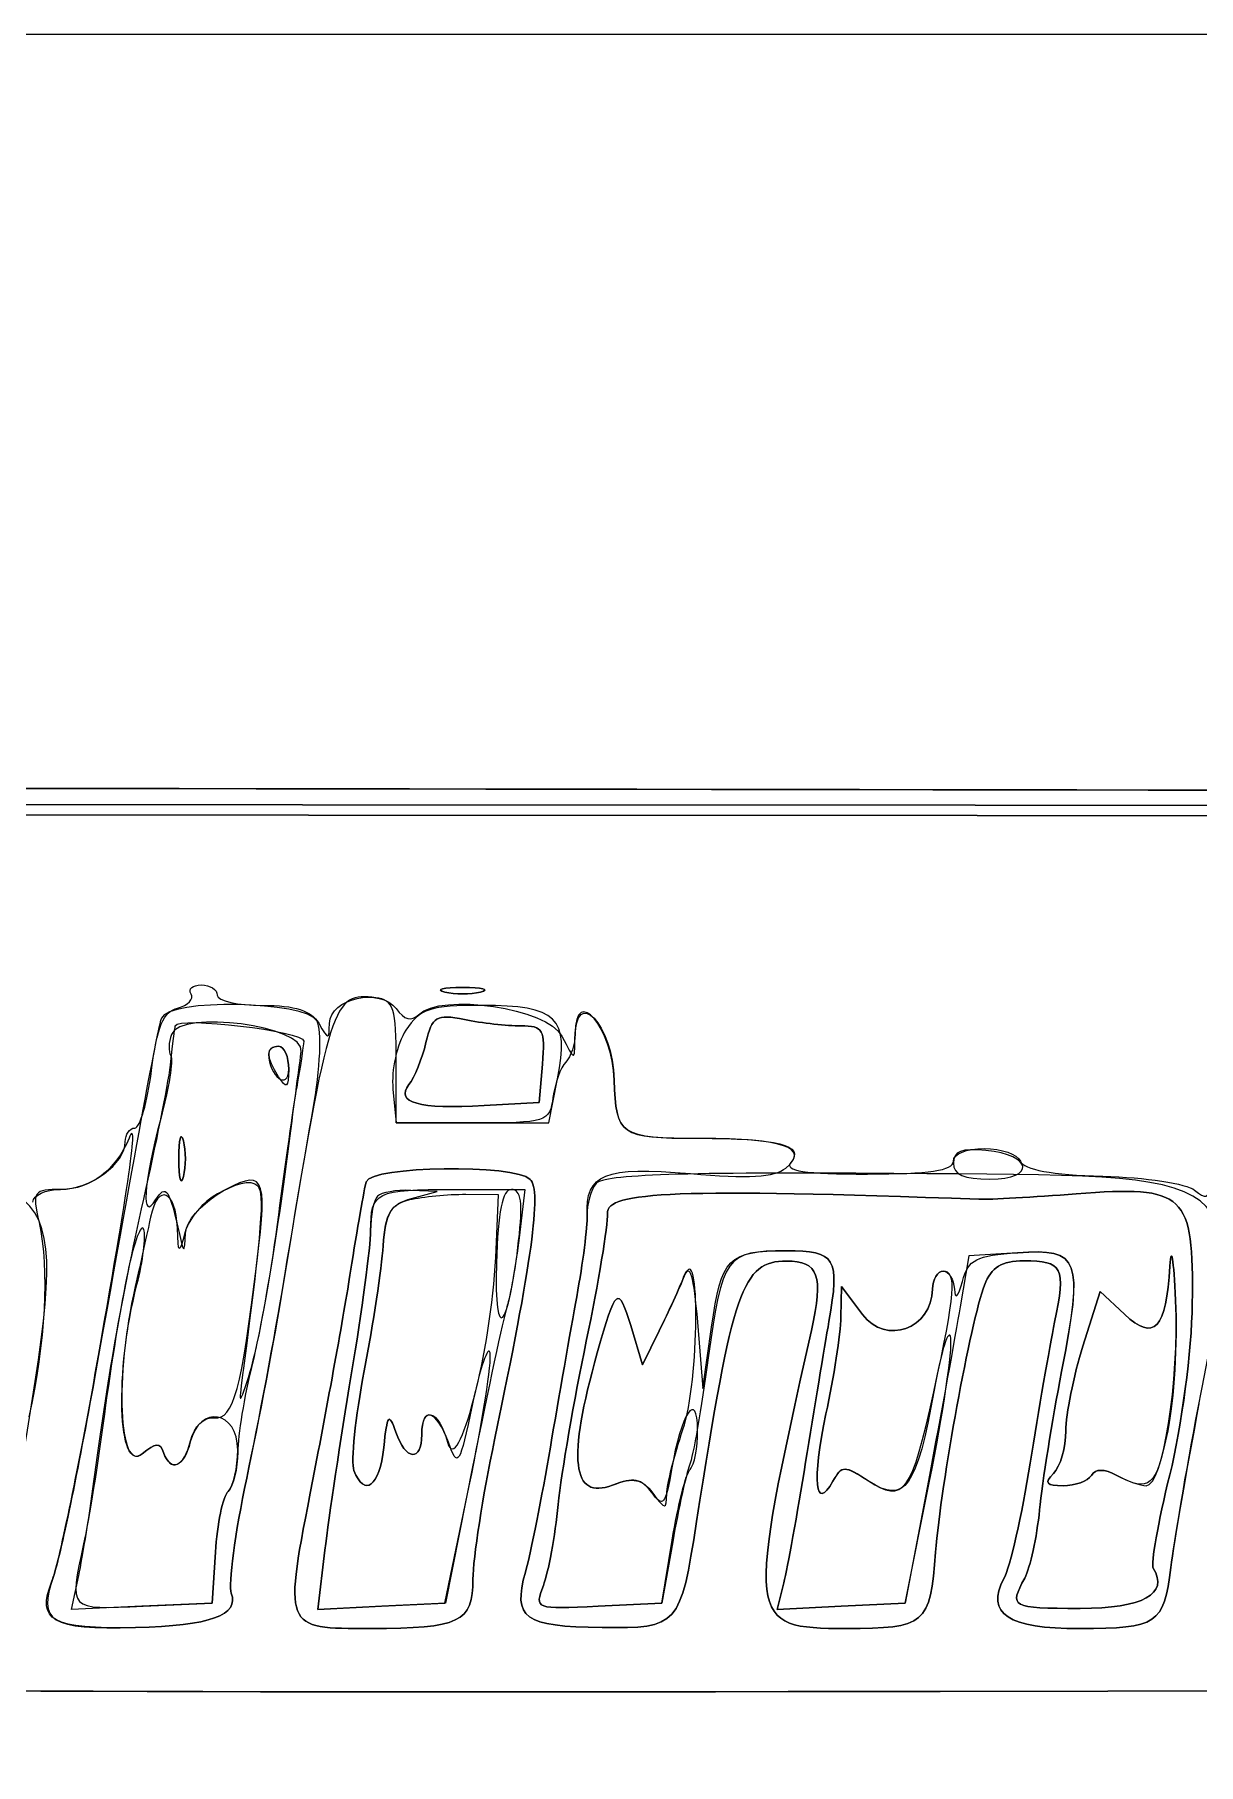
# Model space of a CAD drawing. Extents: x -50 to 355, y 0 to 300.
# Drawn here: x 158 to 192.2, y 248.9 to 299.6 of the extents above; entities that cross this region are included whole.
import ezdxf

# ---------------------------------------------------------------- set-up
doc = ezdxf.new("R2010")
doc.units = 0
doc.layers.get('0').update_dxf_attribs({"linetype": 'CONTINUOUS'})

msp = doc.modelspace()

# ---------------------------------------------------------------- linework, layer by layer
at = {"color": 7}
msp.add_lwpolyline([(-4.631827, 149.643706), (-4.631827, -0.356294), (145.368173, -0.356294), (295.368173, -0.356294), (295.368173, 149.643706), (295.368173, 299.643706), (145.368173, 299.643706), (-4.631827, 299.643706)], close=True, dxfattribs=at)
for points in [[(246.054172, 276.259456), (244.818173, 276.993706), (146.118173, 277.038706)], [(146.118173, 277.038706), (244.818173, 276.993706), (246.054173, 276.259456)], [(146.418172, 276.735706), (244.518172, 276.693706), (245.831423, 275.938456)], [(245.831422, 275.938456), (244.518172, 276.693706), (146.418173, 276.735706)], [(170.868172, 267.693706), (168.618172, 267.693706), (168.618172, 269.493706)], [(172.911173, 269.418706), (172.818173, 268.293706), (171.204173, 268.201456)], [(171.204173, 268.201456), (172.818173, 268.293706), (172.911173, 269.418706)], [(168.522922, 268.689706), (168.618173, 267.693706), (170.858423, 267.693706), (173.099423, 267.693706), (173.355172, 268.987456)], [(169.068173, 265.476706), (169.818173, 265.683706), (169.043423, 265.713706)], [(170.328922, 265.743706), (172.390672, 265.743706), (172.222672, 264.318706)], [(171.537923, 263.744206), (171.618173, 265.587706), (170.661173, 265.590706)], [(186.846173, 263.885206), (185.418173, 263.793706), (185.166923, 262.293706)], [(182.300423, 262.071706), (181.686923, 262.893706), (181.667422, 261.993706)], [(181.667422, 261.993706), (181.686923, 262.893706), (182.300423, 262.071706)], [(188.772922, 261.143206), (189.278422, 262.745206), (189.988673, 262.076956)], [(189.988673, 262.076956), (189.278423, 262.745206), (188.772923, 261.143206)], [(176.337173, 261.592456), (175.845172, 260.590456), (175.499422, 261.742456)], [(175.499423, 261.742456), (175.845173, 260.590456), (176.337173, 261.592456)], [(177.458422, 261.843706), (177.620423, 259.893706), (177.874673, 261.693706)], [(170.871173, 257.643706), (170.063423, 253.593706), (168.192172, 253.503706), (166.320922, 253.413706), (166.525672, 255.153706)], [(166.525672, 255.153706), (166.320922, 253.413706), (168.184673, 253.503706), (170.048423, 253.593706), (170.761673, 257.043706)], [(184.235423, 257.193706), (183.554423, 253.593706), (181.674923, 253.503706), (179.795423, 253.412956), (179.991923, 254.194456)], [(179.991923, 254.194456), (179.795423, 253.412956), (181.672673, 253.503706), (183.550673, 253.593706), (184.272173, 257.179456)], [(174.545423, 253.504456), (176.418173, 253.593706), (176.718173, 255.447706)], [(163.311172, 255.093706), (163.218173, 253.593706), (161.152672, 253.503706), (159.087173, 253.414456), (159.300173, 254.403706)], [(161.193172, 253.505206), (163.218172, 253.593706), (163.311172, 255.093706)], [(176.732423, 255.393706), (176.418173, 253.593706), (174.545423, 253.504456)], [(184.578172, 251.006206), (199.338922, 251.031706), (199.551922, 252.162706)], [(199.551922, 252.162706), (199.338922, 251.031706), (184.578172, 251.006206)]]:
    msp.add_lwpolyline(points, dxfattribs=at)
for points in [[(47.568172, 277.498456), (48.908423, 277.668706), (243.580672, 277.466956), (244.824173, 277.294456)], [(244.824173, 277.294456), (243.580672, 277.466956), (48.908423, 277.668706), (47.568172, 277.498456)], [(162.597172, 271.477456), (162.506422, 271.623706), (162.642922, 271.743706), (162.900172, 271.743706)], [(162.900172, 271.743706), (163.157422, 271.743706), (163.368172, 271.608706), (163.368172, 271.443706)], [(166.659172, 270.612706), (166.671922, 271.352206), (168.152422, 271.681456), (168.615172, 271.048456)], [(173.863672, 270.168706), (173.874172, 271.743706), (174.969922, 270.589456), (175.017922, 268.953706)], [(175.017922, 268.953706), (174.972922, 270.485206), (173.868172, 271.781956), (173.868172, 270.303706)], [(166.295422, 270.684706), (165.963172, 271.278706), (161.918422, 271.352956), (161.725672, 270.768706)], [(162.204172, 271.066456), (162.510922, 271.146706), (162.687172, 271.331206), (162.597172, 271.477456)], [(163.368172, 271.443706), (163.368172, 271.278706), (163.968922, 271.143706), (164.703172, 271.143706)], [(168.018172, 271.370206), (166.745422, 271.532956), (166.665172, 271.285456), (165.294172, 262.893706)], [(168.618172, 269.493706), (168.618172, 271.067956), (168.543172, 271.303456), (168.018172, 271.370206)], [(169.275172, 270.870706), (169.932172, 271.527706), (173.069422, 271.060456), (173.481172, 270.243706)], [(170.568172, 271.673956), (169.990672, 271.673956), (169.754422, 271.612456), (170.043172, 271.536706)], [(170.043172, 271.536706), (169.754422, 271.612456), (169.990672, 271.673956), (170.568172, 271.673956)], [(170.043172, 271.536706), (170.331922, 271.461706), (170.804422, 271.461706), (171.093172, 271.536706)], [(171.093172, 271.536706), (170.804422, 271.461706), (170.331922, 271.461706), (170.043172, 271.536706)], [(171.093172, 271.536706), (171.381922, 271.612456), (171.145672, 271.673956), (170.568172, 271.673956)], [(170.568172, 271.673956), (171.145672, 271.673956), (171.381922, 271.612456), (171.093172, 271.536706)], [(161.725672, 270.768706), (161.589922, 270.358456), (161.072422, 267.563956), (159.765172, 260.193706)], [(161.436172, 269.231956), (161.596672, 270.517456), (161.779672, 270.955456), (162.204172, 271.066456)], [(165.832673, 269.793706), (165.939922, 270.548206), (162.300922, 271.023706), (162.020422, 270.291706)], [(162.135173, 270.543706), (162.198923, 270.833956), (165.918173, 270.389956), (165.902423, 270.093706)], [(164.703172, 271.143706), (165.657922, 271.143706), (166.125172, 270.994456), (166.344172, 270.618706)], [(166.170172, 268.059706), (166.392922, 269.319706), (166.444672, 270.417706), (166.295422, 270.684706)], [(168.615172, 271.048456), (168.855922, 270.719956), (169.067422, 270.662956), (169.275172, 270.870706)], [(171.138172, 271.143706), (169.609672, 271.143706), (169.320173, 271.049206), (168.904673, 270.414706)], [(169.491173, 270.053206), (169.676423, 270.826456), (169.789672, 270.894706), (170.619923, 270.728206)], [(170.619922, 270.728206), (169.789672, 270.894706), (169.676423, 270.826456), (169.491173, 270.053206)], [(172.273672, 270.543706), (171.871672, 270.543706), (171.127673, 270.626956), (170.619922, 270.728206)], [(170.619923, 270.728206), (171.127673, 270.626956), (171.871673, 270.543706), (172.273673, 270.543706)], [(173.355172, 268.987456), (173.709173, 270.778456), (173.333422, 271.143706), (171.138172, 271.143706)], [(162.020422, 270.291706), (161.935673, 270.070456), (161.928173, 269.789956), (162.003173, 269.667706)], [(162.007673, 269.493706), (162.059423, 269.988706), (162.117173, 270.461206), (162.135173, 270.543706)], [(166.344172, 270.618706), (166.632172, 270.124456), (166.650172, 270.124456), (166.659172, 270.612706)], [(168.904672, 270.414706), (168.636922, 270.006706), (168.468922, 269.248456), (168.522922, 268.689706)], [(172.911173, 269.418706), (172.995172, 270.436456), (172.934422, 270.543706), (172.273672, 270.543706)], [(172.273673, 270.543706), (172.934423, 270.543706), (172.995173, 270.436456), (172.911173, 269.418706)], [(173.481172, 270.243706), (173.851672, 269.509456), (173.859172, 269.507956), (173.863672, 270.168706)], [(173.868172, 270.303706), (173.868172, 270.006706), (173.744422, 269.635456), (173.593672, 269.478706)], [(162.003173, 269.667706), (162.078922, 269.545456), (161.946172, 268.713706), (161.707673, 267.819706)], [(165.168173, 269.043706), (164.792422, 269.625706), (164.792422, 269.943706), (165.168173, 269.943706)], [(165.168173, 269.943706), (165.003173, 269.943706), (164.870423, 269.842456), (164.872673, 269.718706)], [(164.872673, 269.718706), (164.886172, 269.060956), (165.459173, 268.624456), (165.463673, 269.268706)], [(165.463673, 269.268706), (165.465922, 269.639956), (165.333172, 269.943706), (165.168173, 269.943706)], [(165.168173, 269.943706), (165.333172, 269.943706), (165.465922, 269.639956), (165.463673, 269.268706)], [(165.477922, 267.093706), (165.625672, 268.248706), (165.785422, 269.463706), (165.832673, 269.793706)], [(165.902423, 270.093706), (165.894173, 269.928706), (165.801922, 269.321206), (165.697673, 268.743706)], [(168.993173, 268.822456), (169.153673, 269.026456), (169.377923, 269.580706), (169.491173, 270.053206)], [(169.491173, 270.053206), (169.377923, 269.580706), (169.153673, 269.026456), (168.993173, 268.822456)], [(160.946422, 267.543706), (161.099422, 267.543706), (161.319922, 268.303456), (161.436172, 269.231956)], [(161.273423, 265.743706), (161.625173, 267.311206), (161.955173, 268.998706), (162.007673, 269.493706)], [(165.463673, 269.268706), (165.459923, 268.722706), (165.403673, 268.679956), (165.168173, 269.043706)], [(173.593672, 269.478706), (173.442172, 269.321956), (173.273422, 268.856206), (173.218672, 268.443706)], [(165.697673, 268.743706), (165.594173, 268.166206), (165.352672, 266.478706), (165.161423, 264.993706)], [(168.993173, 268.822456), (168.573922, 268.289956), (169.278923, 268.091956), (171.204173, 268.201456)], [(171.204173, 268.201456), (169.278923, 268.091956), (168.573923, 268.289956), (168.993173, 268.822456)], [(177.561172, 267.239206), (175.174672, 267.244456), (175.065172, 267.317956), (175.017922, 268.953706)], [(175.017922, 268.953706), (175.065172, 267.323956), (175.179922, 267.243706), (177.461422, 267.243706)], [(173.218672, 268.443706), (173.121922, 267.719206), (173.041672, 267.693706), (170.868172, 267.693706)], [(159.787672, 260.343706), (160.794922, 266.037706), (161.068672, 267.945706), (160.776922, 267.243706)], [(161.707673, 267.819706), (161.195423, 265.893706), (161.122672, 264.749206), (161.556922, 265.435456)], [(165.321172, 263.043706), (165.577672, 264.611206), (165.960172, 266.868706), (166.170172, 268.059706)], [(158.769922, 265.743706), (159.642922, 265.743706), (160.668172, 266.498206), (160.668172, 267.140206)], [(160.776922, 267.243706), (160.387672, 266.306206), (159.645172, 265.743706), (158.797672, 265.743706)], [(160.668172, 267.140206), (160.668172, 267.362206), (160.793422, 267.543706), (160.946422, 267.543706)], [(162.375173, 267.168706), (162.299422, 267.457456), (162.237923, 267.221206), (162.237923, 266.643706)], [(162.237923, 266.643706), (162.237923, 267.221206), (162.299422, 267.457456), (162.375173, 267.168706)], [(162.375173, 266.118706), (162.450173, 266.407456), (162.450173, 266.879956), (162.375173, 267.168706)], [(162.375173, 267.168706), (162.450173, 266.879956), (162.450173, 266.407456), (162.375173, 266.118706)], [(177.461422, 267.243706), (179.824672, 267.243706), (180.618922, 267.037456), (180.202672, 266.533456)], [(180.049672, 266.369956), (180.765172, 266.963956), (179.991172, 267.233956), (177.561172, 267.239206)], [(162.237923, 266.643706), (162.237923, 266.066206), (162.299422, 265.829956), (162.375173, 266.118706)], [(162.375173, 266.118706), (162.299422, 265.829956), (162.237923, 266.066206), (162.237923, 266.643706)], [(164.273422, 260.193706), (164.596673, 261.179206), (165.060172, 263.830456), (165.477922, 267.093706)], [(184.968172, 266.568706), (184.968172, 266.786206), (185.349922, 266.943706), (185.877922, 266.943706)], [(185.919923, 266.887456), (185.216423, 266.957206), (184.968173, 266.858956), (184.968173, 266.512456)], [(185.877922, 266.943706), (186.377422, 266.943706), (186.852922, 266.774956), (186.934672, 266.568706)], [(186.042923, 266.043706), (187.398923, 266.043706), (187.295423, 266.751706), (185.919923, 266.887456)], [(157.529422, 257.043706), (159.039922, 266.350456), (159.225172, 266.056456), (151.768672, 266.189206)], [(162.433673, 264.461206), (162.471172, 265.181206), (164.168422, 266.287456), (164.556173, 265.844206)], [(164.535173, 263.643706), (164.848673, 266.222206), (164.757173, 266.375956), (163.369673, 265.608706)], [(172.554172, 266.037706), (172.098172, 266.493706), (167.875672, 266.432956), (167.739172, 265.968706)], [(167.739173, 265.968706), (167.875673, 266.432956), (172.098173, 266.493706), (172.554172, 266.037706)], [(174.220672, 264.980206), (174.169672, 266.197456), (174.731422, 266.424706), (177.249922, 266.204956)], [(183.221422, 266.207956), (177.052672, 266.254456), (174.702922, 266.176456), (174.489172, 265.918456)], [(177.249922, 266.204956), (178.939672, 266.057206), (179.729422, 266.103706), (180.049672, 266.369956)], [(180.202672, 266.533456), (179.996422, 266.285206), (180.599422, 266.193706), (182.445172, 266.193706)], [(182.445172, 266.193706), (184.263922, 266.193706), (184.968922, 266.298706), (184.968172, 266.568706)], [(192.143422, 259.276456), (193.509172, 266.453956), (193.929172, 266.127706), (183.221422, 266.207956)], [(184.968173, 266.512456), (184.968173, 266.174956), (185.268173, 266.043706), (186.042923, 266.043706)], [(186.934672, 266.568706), (187.030672, 266.322706), (187.865422, 266.171956), (189.354922, 266.130706)], [(189.354922, 266.130706), (190.605172, 266.096206), (191.817172, 265.910956), (192.048172, 265.718956)], [(158.797672, 265.743706), (157.963672, 265.743706), (157.931422, 265.695706), (158.136922, 264.768706)], [(157.959172, 265.368706), (157.964422, 265.574956), (158.328922, 265.743706), (158.769922, 265.743706)], [(159.776423, 257.371456), (160.185173, 260.443456), (160.579673, 262.648456), (161.273423, 265.743706)], [(162.198172, 264.600706), (162.156173, 265.721956), (161.622923, 265.945456), (161.409923, 264.930706)], [(161.556922, 265.435456), (161.859922, 265.914706), (161.962672, 265.763206), (162.265672, 264.393706)], [(163.369673, 265.608706), (162.958673, 265.380706), (162.533423, 264.878956), (162.424673, 264.494206)], [(164.556173, 265.844206), (164.752672, 265.620706), (164.671672, 264.595456), (164.134672, 260.493706)], [(167.739172, 265.968706), (167.679172, 265.762456), (167.472172, 264.581206), (167.280172, 263.343706)], [(167.280173, 263.343706), (167.472173, 264.581206), (167.679173, 265.762456), (167.739173, 265.968706)], [(167.868172, 264.523456), (167.868172, 265.672456), (168.011422, 265.743706), (170.328922, 265.743706)], [(169.043423, 265.713706), (168.616672, 265.730206), (168.177923, 265.653706), (168.068422, 265.543456)], [(170.661173, 265.590706), (170.134673, 265.592206), (169.392173, 265.520956), (169.011172, 265.431706)], [(172.554172, 266.037706), (172.887173, 265.704706), (172.600673, 263.617456), (171.503422, 258.393706)], [(171.503422, 258.393706), (172.600672, 263.617456), (172.887172, 265.704706), (172.554172, 266.037706)], [(172.001422, 265.742206), (171.731423, 265.741456), (171.600923, 265.100206), (171.559672, 263.567206)], [(172.211423, 264.230206), (172.339673, 265.349206), (172.284922, 265.743706), (172.001422, 265.742206)], [(174.489172, 265.918456), (174.327922, 265.724956), (174.207172, 265.301956), (174.220672, 264.980206)], [(185.718172, 265.454956), (176.925172, 265.769206), (174.779422, 265.687456), (174.814672, 265.039456)], [(174.814673, 265.039456), (174.779423, 265.687456), (176.925173, 265.769206), (185.718173, 265.454956)], [(188.568173, 265.611706), (187.330672, 265.513456), (186.048172, 265.443706), (185.718172, 265.454956)], [(185.718173, 265.454956), (186.048173, 265.443706), (187.330672, 265.513456), (188.568173, 265.611706)], [(188.568173, 265.611706), (191.776673, 265.864456), (192.029423, 265.625956), (191.981423, 262.391206)], [(191.981422, 262.391206), (192.029423, 265.625956), (191.776672, 265.864456), (188.568173, 265.611706)], [(192.048172, 265.718956), (192.378922, 265.444456), (192.468172, 265.473706), (192.468172, 265.856956)], [(168.068422, 265.543456), (167.958172, 265.433956), (167.868173, 264.974956), (167.868173, 264.523456)], [(168.235672, 264.081706), (168.303922, 265.060456), (168.450173, 265.306456), (169.068173, 265.476706)], [(169.011173, 265.431706), (168.450923, 265.301206), (168.302423, 265.042456), (168.235673, 264.081706)], [(158.136922, 264.768706), (158.442172, 263.394706), (158.327422, 261.245206), (157.833172, 259.062706)], [(161.209672, 264.569956), (161.141422, 264.773956), (160.929172, 264.210706), (160.737922, 263.317456)], [(161.409923, 264.930706), (161.313173, 264.470206), (161.110673, 263.553706), (160.959923, 262.893706)], [(161.009422, 262.946206), (161.187172, 263.634706), (161.277922, 264.365206), (161.209672, 264.569956)], [(162.424673, 264.494206), (162.235673, 263.819956), (162.226673, 263.824456), (162.198172, 264.600706)], [(165.161423, 264.993706), (164.970172, 263.508706), (164.623672, 261.531706), (164.391172, 260.600206)], [(173.916172, 262.593706), (174.096922, 263.583706), (174.234172, 264.657706), (174.220672, 264.980206)], [(174.220672, 264.980206), (174.234172, 264.657706), (174.096922, 263.583706), (173.916172, 262.593706)], [(174.197423, 261.290956), (174.555923, 262.997206), (174.833423, 264.684706), (174.814673, 265.039456)], [(174.814673, 265.039456), (174.833422, 264.684706), (174.555923, 262.997206), (174.197423, 261.290956)], [(162.265672, 264.393706), (162.385672, 263.851456), (162.402172, 263.857456), (162.433673, 264.461206)], [(167.298923, 260.298706), (167.612422, 262.171456), (167.868172, 264.072706), (167.868172, 264.523456)], [(167.868173, 264.523456), (167.868173, 264.072706), (167.612422, 262.171456), (167.298923, 260.298706)], [(167.679172, 260.418706), (167.940173, 261.779956), (168.190673, 263.428456), (168.235672, 264.081706)], [(168.235673, 264.081706), (168.190673, 263.428456), (167.940173, 261.779956), (167.679173, 260.418706)], [(171.559672, 263.567206), (171.493673, 261.149956), (171.907672, 261.569956), (172.211423, 264.230206)], [(172.222672, 264.318706), (172.129672, 263.534956), (171.969922, 262.623706), (171.867172, 262.293706)], [(177.032422, 258.689956), (177.514673, 260.111206), (177.550673, 264.395956), (177.069923, 263.193706)], [(191.491673, 262.482706), (191.434673, 263.699206), (191.358173, 264.153706), (191.322923, 263.493706)], [(191.322923, 263.493706), (191.358173, 264.153706), (191.434672, 263.699206), (191.491672, 262.482706)], [(163.284173, 259.035706), (163.843673, 258.990706), (164.072423, 259.833706), (164.535173, 263.643706)], [(170.124173, 258.318706), (170.421173, 257.212456), (171.420173, 261.048706), (171.537923, 263.744206)], [(177.063173, 263.193706), (177.227422, 263.614456), (177.345173, 263.211706), (177.458422, 261.843706)], [(180.075172, 263.639206), (178.769422, 263.630206), (178.498672, 262.844956), (177.433672, 255.993706)], [(177.433672, 255.993706), (178.498672, 262.844956), (178.769422, 263.630206), (180.075172, 263.639206)], [(180.068423, 263.939206), (178.288673, 263.932456), (178.187423, 263.794456), (177.777173, 260.793706)], [(177.874673, 261.693706), (178.164922, 263.747956), (178.345672, 263.932456), (180.068422, 263.939206)], [(180.068422, 263.939206), (181.515173, 263.944456), (181.643423, 263.731456), (181.317173, 261.862456)], [(181.317173, 261.862456), (181.643423, 263.731456), (181.515173, 263.944456), (180.068423, 263.939206)], [(180.804922, 261.604456), (181.165672, 263.212456), (181.009672, 263.645956), (180.075172, 263.639206)], [(180.075172, 263.639206), (181.009672, 263.645956), (181.165672, 263.212456), (180.804922, 261.604456)], [(185.235173, 263.043706), (185.413673, 263.689456), (185.639423, 263.806456), (186.858173, 263.885206)], [(187.042672, 263.643706), (186.384172, 263.643706), (186.083422, 263.459956), (185.883922, 262.934956)], [(185.883922, 262.934956), (186.083422, 263.459956), (186.384172, 263.643706), (187.042672, 263.643706)], [(188.144423, 260.395456), (188.788673, 263.727706), (188.685923, 264.002956), (186.846173, 263.885206)], [(186.858173, 263.885206), (188.684422, 264.003706), (188.787172, 263.723206), (188.144423, 260.395456)], [(187.941172, 261.841456), (188.271172, 263.470456), (188.184922, 263.643706), (187.042672, 263.643706)], [(187.042672, 263.643706), (188.184922, 263.643706), (188.271172, 263.470456), (187.941172, 261.841456)], [(160.737922, 263.317456), (160.547422, 262.424206), (160.239922, 260.546206), (160.055422, 259.143706)], [(167.280172, 263.343706), (167.087422, 262.106206), (166.589422, 259.353706), (166.173172, 257.227456)], [(166.173173, 257.227456), (166.589423, 259.353706), (167.087423, 262.106206), (167.280173, 263.343706)], [(177.069923, 263.193706), (176.937923, 262.863706), (176.608673, 262.142956), (176.337173, 261.592456)], [(176.337173, 261.592456), (176.608673, 262.142956), (176.934923, 262.863706), (177.063173, 263.193706)], [(184.668173, 263.343706), (184.503173, 263.343706), (184.363673, 263.107456), (184.358423, 262.818706)], [(184.358423, 262.818706), (184.363673, 263.107456), (184.503173, 263.343706), (184.668173, 263.343706)], [(184.395922, 259.802206), (185.028923, 262.712206), (185.077673, 263.343706), (184.668173, 263.343706)], [(184.668173, 263.343706), (184.833173, 263.343706), (184.981673, 263.107456), (184.998173, 262.818706)], [(191.322923, 263.493706), (191.224673, 261.648706), (190.858673, 261.260206), (189.988673, 262.076956)], [(189.988673, 262.076956), (190.858673, 261.260206), (191.224672, 261.648706), (191.322923, 263.493706)], [(161.166922, 257.981956), (160.446172, 257.386456), (160.350172, 260.399956), (161.009422, 262.946206)], [(160.959923, 262.893706), (160.352423, 260.240956), (160.471673, 257.408206), (161.166923, 257.981956)], [(164.230672, 257.262706), (164.573422, 258.874456), (165.063922, 261.476206), (165.321172, 263.043706)], [(165.294172, 262.893706), (165.051172, 261.408706), (164.572672, 258.874456), (164.230672, 257.262706)], [(173.142172, 258.171706), (173.386672, 259.613956), (173.734672, 261.603706), (173.916172, 262.593706)], [(173.916172, 262.593706), (173.734672, 261.603706), (173.386672, 259.613956), (173.142172, 258.171706)], [(175.499422, 261.742456), (175.139423, 262.942456), (175.063672, 262.880956), (174.517673, 260.943706)], [(174.517673, 260.943706), (175.063672, 262.880956), (175.139423, 262.942456), (175.499423, 261.742456)], [(184.358423, 262.818706), (184.337423, 261.647206), (182.983673, 261.155956), (182.300423, 262.071706)], [(182.300423, 262.071706), (182.983673, 261.155956), (184.337423, 261.647206), (184.358423, 262.818706)], [(185.883922, 262.934956), (185.474423, 261.858706), (184.608172, 257.122456), (184.449172, 255.093706)], [(184.449172, 255.093706), (184.608172, 257.122456), (185.474422, 261.858706), (185.883922, 262.934956)], [(184.998173, 262.818706), (185.016923, 262.488706), (185.104673, 262.571956), (185.235173, 263.043706)], [(171.867172, 262.293706), (171.763672, 261.963706), (171.315922, 259.871206), (170.871173, 257.643706)], [(185.166923, 262.293706), (185.028923, 261.468706), (184.609673, 259.173706), (184.235423, 257.193706)], [(190.626923, 257.043706), (191.115923, 257.043706), (191.603423, 260.111206), (191.491673, 262.482706)], [(191.491672, 262.482706), (191.548673, 261.266956), (191.445173, 259.545706), (191.260672, 258.657706)], [(191.981423, 262.391206), (191.961173, 260.998456), (191.668673, 258.776206), (191.320673, 257.367706)], [(191.320673, 257.367706), (191.668673, 258.776206), (191.961172, 260.998456), (191.981422, 262.391206)], [(181.818172, 252.852706), (178.902172, 252.852706), (178.882672, 253.023706), (180.804922, 261.604456)], [(180.804922, 261.604456), (178.882672, 253.023706), (178.902172, 252.852706), (181.818172, 252.852706)], [(180.633173, 257.734456), (180.877673, 259.252456), (181.185923, 261.109456), (181.317173, 261.862456)], [(181.317173, 261.862456), (181.185923, 261.109456), (180.877673, 259.252456), (180.633173, 257.734456)], [(181.667422, 261.993706), (181.656173, 261.498706), (181.459673, 260.219956), (181.230923, 259.151956)], [(181.230923, 259.151956), (181.459673, 260.219956), (181.656173, 261.498706), (181.667422, 261.993706)], [(184.892423, 261.379456), (184.836172, 261.716956), (184.617922, 261.026956), (184.406423, 259.844956)], [(187.224172, 257.710456), (187.468672, 259.241206), (187.791172, 261.099706), (187.941172, 261.841456)], [(187.941172, 261.841456), (187.791172, 261.099706), (187.468672, 259.241206), (187.224172, 257.710456)], [(171.372173, 260.943706), (171.315173, 261.191206), (171.084173, 260.516206), (170.858423, 259.443706)], [(173.373173, 256.496956), (173.467673, 257.426956), (173.838923, 259.584706), (174.197423, 261.290956)], [(174.197423, 261.290956), (173.838922, 259.584706), (173.467672, 257.426956), (173.373173, 256.496956)], [(184.272173, 257.179456), (184.668923, 259.151206), (184.947923, 261.041206), (184.892423, 261.379456)], [(188.268172, 258.652456), (188.268172, 259.141456), (188.495423, 260.261956), (188.772922, 261.143206)], [(188.772923, 261.143206), (188.495423, 260.261956), (188.268173, 259.141456), (188.268173, 258.652456)], [(164.391172, 260.600206), (164.158673, 259.669456), (163.968173, 258.515206), (163.968173, 258.035206)], [(170.761673, 257.043706), (171.154673, 258.941206), (171.429172, 260.696206), (171.372173, 260.943706)], [(174.517673, 260.943706), (173.634172, 257.807956), (173.772922, 256.607956), (174.966173, 257.061706)], [(174.966173, 257.061706), (173.772922, 256.607956), (173.634173, 257.807956), (174.517673, 260.943706)], [(177.777173, 260.793706), (177.574673, 259.308706), (177.327173, 257.891206), (177.227423, 257.643706)], [(158.515672, 254.240956), (158.704672, 254.709706), (159.276922, 257.456206), (159.787672, 260.343706)], [(159.765172, 260.193706), (159.297172, 257.553706), (158.754172, 254.938456), (158.558422, 254.381956)], [(164.134672, 260.493706), (163.989922, 259.386706), (164.000422, 259.363456), (164.273422, 260.193706)], [(166.525672, 255.153706), (166.638172, 256.110706), (166.986173, 258.425956), (167.298923, 260.298706)], [(167.298923, 260.298706), (166.986173, 258.425956), (166.638172, 256.110706), (166.525672, 255.153706)], [(167.679173, 260.418706), (167.417423, 259.058206), (167.281673, 257.741956), (167.376173, 257.493706)], [(167.376172, 257.493706), (167.281673, 257.741956), (167.417422, 259.058206), (167.679172, 260.418706)], [(187.497923, 256.334206), (187.576673, 257.133706), (187.866923, 258.961456), (188.144423, 260.395456)], [(188.144423, 260.395456), (187.866923, 258.961456), (187.576673, 257.133706), (187.497923, 256.334206)], [(177.463673, 258.668956), (177.457673, 259.890706), (176.975423, 259.166206), (176.696423, 257.516206)], [(182.475172, 257.183956), (183.510922, 256.505206), (183.750173, 256.831456), (184.395922, 259.802206)], [(184.406423, 259.844956), (183.896422, 256.986706), (183.538672, 256.487206), (182.493173, 257.171956)], [(160.055422, 259.143706), (159.870922, 257.741206), (159.595672, 256.027456), (159.444172, 255.335956)], [(163.968172, 258.089206), (163.968172, 259.247956), (162.853672, 259.439956), (162.575422, 258.329206)], [(162.582923, 258.360706), (162.693173, 258.799456), (162.965423, 259.061206), (163.284173, 259.035706)], [(168.252173, 258.168706), (168.355673, 259.142206), (168.403673, 259.202956), (168.605423, 258.618706)], [(168.605423, 258.618706), (168.403673, 259.202956), (168.355673, 259.142206), (168.252173, 258.168706)], [(169.368173, 258.543706), (169.368173, 259.423456), (169.867673, 259.274956), (170.124173, 258.318706)], [(170.149673, 258.318706), (169.802423, 259.281706), (169.368173, 259.406956), (169.368173, 258.543706)], [(170.858423, 259.443706), (170.474423, 257.621956), (170.427923, 257.547706), (170.149673, 258.318706)], [(181.230923, 259.151956), (180.811672, 257.195956), (180.910673, 256.235956), (181.434923, 257.173456)], [(181.434923, 257.173456), (180.910672, 256.235956), (180.811672, 257.195956), (181.230923, 259.151956)], [(192.175672, 259.443706), (191.815672, 257.546206), (191.444422, 255.386206), (191.350672, 254.643706)], [(191.350672, 254.643706), (191.442922, 255.386206), (191.799922, 257.471206), (192.143422, 259.276456)], [(168.605423, 258.618706), (168.894173, 257.781706), (169.368173, 257.735206), (169.368173, 258.543706)], [(169.368173, 258.543706), (169.368173, 257.735206), (168.894173, 257.781706), (168.605423, 258.618706)], [(176.558423, 256.808206), (176.563672, 257.090956), (176.776673, 257.937706), (177.032422, 258.689956)], [(177.243173, 257.522956), (177.366923, 257.644456), (177.465923, 258.159706), (177.463673, 258.668956)], [(187.908172, 257.403706), (188.106173, 257.601706), (188.268172, 258.163456), (188.268172, 258.652456)], [(188.268173, 258.652456), (188.268173, 258.163456), (188.106173, 257.601706), (187.908173, 257.403706)], [(191.260672, 258.657706), (190.915673, 256.994206), (190.728173, 256.829956), (189.766672, 257.344456)], [(161.791672, 258.018706), (161.693422, 258.311206), (161.556172, 258.302956), (161.166922, 257.981956)], [(161.166923, 257.981956), (161.556173, 258.302956), (161.693423, 258.311206), (161.791673, 258.018706)], [(162.575422, 258.329206), (162.387172, 257.581456), (161.991922, 257.424706), (161.791672, 258.018706)], [(161.791673, 258.018706), (161.994923, 257.415706), (162.388673, 257.585956), (162.582923, 258.360706)], [(163.686172, 256.878706), (163.841422, 257.035456), (163.968172, 257.579956), (163.968172, 258.089206)], [(163.968173, 258.035206), (163.968173, 257.555956), (163.841423, 257.035456), (163.686172, 256.878706)], [(168.252173, 258.168706), (168.129923, 257.021956), (167.688173, 256.681456), (167.376172, 257.493706)], [(167.376173, 257.493706), (167.688173, 256.681456), (168.129923, 257.021956), (168.252173, 258.168706)], [(170.871172, 254.303956), (170.872672, 254.903206), (171.156922, 256.743706), (171.503422, 258.393706)], [(171.503422, 258.393706), (171.156923, 256.743706), (170.872673, 254.903206), (170.871173, 254.303956)], [(172.410922, 254.510206), (172.569172, 255.082456), (172.897672, 256.729456), (173.142172, 258.171706)], [(173.142172, 258.171706), (172.897672, 256.729456), (172.569172, 255.082456), (172.410922, 254.510206)], [(176.696423, 257.516206), (176.520173, 256.469956), (176.450423, 256.388956), (176.118923, 256.841956)], [(176.718173, 255.447706), (176.883173, 256.467706), (177.119423, 257.401456), (177.243173, 257.522956)], [(177.227423, 257.643706), (177.128423, 257.396206), (176.905673, 256.383706), (176.732423, 255.393706)], [(179.991923, 254.194456), (180.099173, 254.624206), (180.387923, 256.217206), (180.633173, 257.734456)], [(180.633173, 257.734456), (180.387923, 256.217206), (180.099173, 254.624206), (179.991923, 254.194456)], [(182.493173, 257.171956), (181.765672, 257.648956), (181.700423, 257.648956), (181.434923, 257.173456)], [(181.434923, 257.173456), (181.698922, 257.645956), (181.769423, 257.645956), (182.475172, 257.183956)], [(186.453172, 254.315956), (186.633173, 254.651956), (186.980422, 256.179706), (187.224172, 257.710456)], [(187.224172, 257.710456), (186.980422, 256.179706), (186.633172, 254.651956), (186.453172, 254.315956)], [(189.766672, 257.344456), (189.390922, 257.545456), (189.142673, 257.545456), (189.018922, 257.344456)], [(189.018923, 257.344456), (189.142673, 257.545456), (189.390922, 257.545456), (189.766673, 257.344456)], [(159.300173, 254.403706), (159.417923, 254.948206), (159.631673, 256.283956), (159.776423, 257.371456)], [(164.230672, 257.262706), (163.888672, 255.650206), (163.684672, 254.133706), (163.776922, 253.892206)], [(163.776922, 253.892206), (163.684672, 254.133706), (163.888672, 255.650206), (164.230672, 257.262706)], [(166.173172, 257.227456), (165.303172, 252.788956), (165.278422, 252.853456), (167.868172, 252.852706)], [(167.868173, 252.852706), (165.278423, 252.853456), (165.303173, 252.788956), (166.173173, 257.227456)], [(174.966173, 257.061706), (175.587922, 257.297956), (175.822673, 257.251456), (176.145922, 256.825456)], [(176.118923, 256.841956), (175.818923, 257.252206), (175.584173, 257.297206), (174.966173, 257.061706)], [(188.190172, 257.043706), (187.690672, 257.043706), (187.628422, 257.123956), (187.908172, 257.403706)], [(187.908173, 257.403706), (187.628423, 257.123956), (187.690673, 257.043706), (188.190173, 257.043706)], [(189.018922, 257.344456), (188.916172, 257.178706), (188.543422, 257.043706), (188.190172, 257.043706)], [(188.190173, 257.043706), (188.543423, 257.043706), (188.916173, 257.178706), (189.018923, 257.344456)], [(189.766673, 257.344456), (190.075672, 257.178706), (190.462673, 257.043706), (190.626923, 257.043706)], [(191.320673, 257.367706), (190.977172, 255.977956), (190.758173, 254.741206), (190.833173, 254.619706)], [(190.833172, 254.619706), (190.758173, 254.741206), (190.977172, 255.977956), (191.320673, 257.367706)], [(163.686172, 256.878706), (163.530923, 256.721956), (163.362173, 255.918706), (163.311172, 255.093706)], [(163.311172, 255.093706), (163.362172, 255.918706), (163.530922, 256.721956), (163.686172, 256.878706)], [(173.373173, 256.496956), (173.278673, 255.566956), (173.082173, 254.492956), (172.936672, 254.110456)], [(172.936673, 254.110456), (173.082173, 254.492956), (173.278673, 255.566956), (173.373173, 256.496956)], [(176.145922, 256.825456), (176.520173, 256.331206), (176.549422, 256.330456), (176.558423, 256.808206)], [(177.433672, 255.993706), (176.955922, 252.919456), (176.896672, 252.853456), (174.662422, 252.881206)], [(174.662422, 252.881206), (176.896672, 252.853456), (176.955922, 252.919456), (177.433672, 255.993706)], [(187.062173, 254.332456), (187.223423, 254.633956), (187.419923, 255.535456), (187.497923, 256.334206)], [(187.497923, 256.334206), (187.419923, 255.535456), (187.223422, 254.633956), (187.062173, 254.332456)], [(159.444172, 255.335956), (159.012922, 253.371706), (158.978422, 253.407706), (161.193172, 253.505206)], [(184.449172, 255.093706), (184.281922, 252.961456), (184.154422, 252.852706), (181.818172, 252.852706)], [(181.818172, 252.852706), (184.154422, 252.852706), (184.281922, 252.961456), (184.449172, 255.093706)], [(174.662422, 252.881206), (172.355422, 252.910456), (172.033672, 253.142956), (172.410922, 254.510206)], [(172.410922, 254.510206), (172.033672, 253.142956), (172.355422, 252.910456), (174.662422, 252.881206)], [(191.350672, 254.643706), (191.141422, 252.973456), (190.963672, 252.854206), (188.679922, 252.848206)], [(188.679922, 252.848206), (190.963672, 252.854206), (191.141422, 252.973456), (191.350672, 254.643706)], [(190.833173, 254.619706), (191.300423, 253.862956), (190.534673, 253.443706), (188.685923, 253.443706)], [(188.685923, 253.443706), (190.534672, 253.443706), (191.300423, 253.862956), (190.833172, 254.619706)], [(160.968172, 252.881206), (158.511172, 252.825706), (158.049172, 253.082206), (158.515672, 254.240956)], [(158.558422, 254.381956), (158.089672, 253.047706), (158.448172, 252.824206), (160.968172, 252.881206)], [(167.868172, 252.852706), (170.488672, 252.851956), (170.867422, 253.034956), (170.871172, 254.303956)], [(170.871173, 254.303956), (170.867423, 253.034956), (170.488673, 252.851956), (167.868173, 252.852706)], [(174.545423, 253.504456), (172.696673, 253.416706), (172.675673, 253.424206), (172.936673, 254.110456)], [(172.936672, 254.110456), (172.675673, 253.424206), (172.696673, 253.416706), (174.545423, 253.504456)], [(188.679922, 252.848206), (186.580672, 252.842956), (185.904172, 253.289206), (186.453172, 254.315956)], [(186.453172, 254.315956), (185.904172, 253.289206), (186.580672, 252.842956), (188.679922, 252.848206)], [(188.685923, 253.443706), (186.654173, 253.443706), (186.601673, 253.472206), (187.062173, 254.332456)], [(187.062173, 254.332456), (186.601673, 253.472206), (186.654173, 253.443706), (188.685923, 253.443706)], [(163.776922, 253.892206), (164.026672, 253.242706), (163.160422, 252.930706), (160.968172, 252.881206)], [(160.968172, 252.881206), (163.160422, 252.930706), (164.026672, 253.242706), (163.776922, 253.892206)], [(128.868172, 253.190206), (128.868172, 251.192206), (135.757673, 250.921456), (184.578172, 251.006206)], [(184.578172, 251.006206), (135.757673, 250.921456), (128.868173, 251.192206), (128.868173, 253.190206)]]:
    msp.add_open_spline(points, degree=3, dxfattribs=at)

doc.saveas('drawing.dxf')
